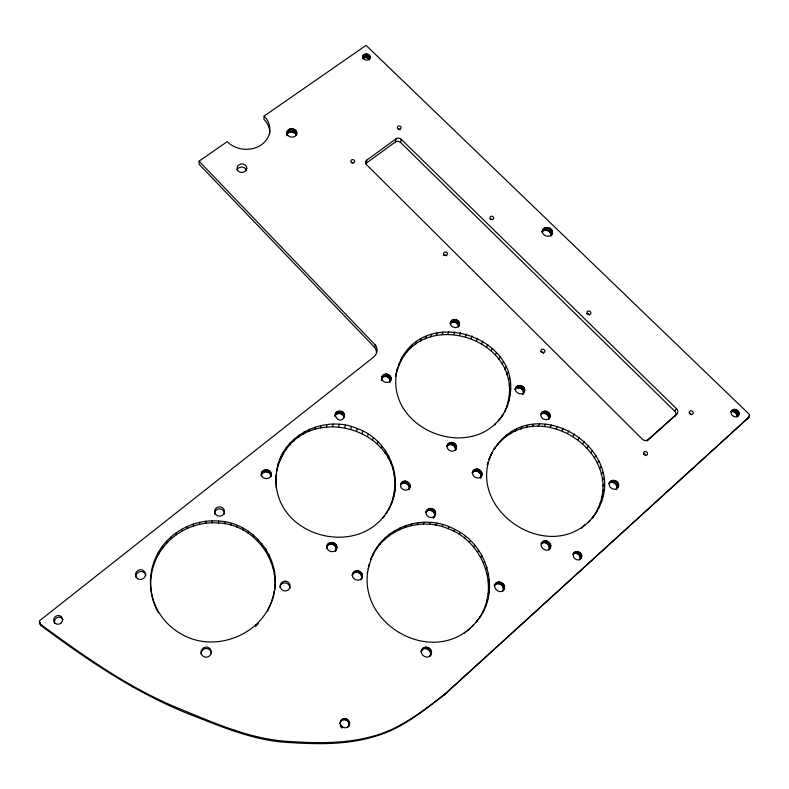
<?xml version="1.0" encoding="UTF-8"?>
<svg xmlns="http://www.w3.org/2000/svg" width="789" height="789" viewBox="0 0 789 789"><rect width="100%" height="100%" fill="white"/><g stroke="black" fill="none" stroke-linecap="round" stroke-linejoin="round"><path stroke-width="1.18" d="M270.627 604.354C286.624 568.415 257.382 524.429 218.612 522.999L218.622 521.065C192.93 518.738 166.647 533.542 155.936 557.123A62.42 60.497 -10 0 0 181.993 634.386C215.131 653.47 262.481 634.869 272.669 597.727C284.523 562.281 255.468 522.614 218.622 521.065M224.934 523.827L224.964 521.894M275.765 483.026L276.15 475.008L276.18 487.77M39.558 622.363L39.45 620.825L373.72 357.032A10.474 9.458 13.2 0 0 375.958 345.73L199.065 161.173L227.252 141.635A24.173 20.386 4.3 0 0 261.366 144.821A24.173 20.386 4.3 0 0 264.128 116.062L366.066 45.358L749.491 414.501L748.771 417.42L445.193 693.787C422.588 711.224 399.5 729.776 371.155 736.679C344.823 743.78 317.237 743.258 290.244 741.542C250.882 739.697 214.312 722.911 178.373 708.295C128.134 687.594 83.762 655.915 40.16 624.04L39.558 622.363L40.969 625.578C88.624 660.945 138.164 694.665 193.936 715.988C224.806 728.05 256.326 741.236 289.898 742.567C319.367 744.461 349.695 744.836 378.049 735.447C403.14 727.645 423.585 710.633 444.148 695.01L749.195 416.908M40.456 622.935L40.387 624.198M231.118 525.277L231.177 523.363M595.389 513.422C630.766 452.393 533.897 391.581 493.983 449.434C535.524 384.351 640.747 456.496 592.125 518.126L597.017 511.489M237.114 527.348L237.203 525.435M264.128 116.062L263.94 119.317A24.084 20.336 4.3 0 1 269.641 134.199M242.864 530.011L242.973 528.107M506.577 407.351C529.449 336.578 411.523 301.822 395.693 376.028C411.099 294.346 540.702 338.156 504.378 412.381L507.781 405.023M479.87 616.959C500.256 585.813 482.059 540.889 447.974 528.64C419.284 516.213 381.807 530.001 370.731 559.894C381.748 526.49 424.857 512.505 454.789 529.399C488.391 545.12 501.607 593.407 476.29 622.008L481.043 615.42M248.288 533.236L248.427 531.342M234.629 731.225L234.708 730.15M739.056 414.412C740.161 409.964 732.517 407.055 731.127 411.799C730.012 416.257 737.676 419.176 739.056 414.412L736.906 416.671C737.557 413.436 733.691 410.576 730.742 411.937L732.873 409.659M286.762 135.728L287.127 131.408C289.178 126.427 298.429 129.001 296.575 134.455C294.524 139.456 285.243 136.872 287.127 131.408M253.338 536.984L253.496 535.11M286.861 134.623L287.709 130.441M287.443 133.657L288.301 132.858L288.577 129.643M288.301 132.858L289.385 132.286L289.671 129.061M289.385 132.286L290.618 131.97L290.904 128.755M296.753 132.276L296.447 135.481L295.323 133.489L291.92 131.95L292.206 128.725M261.751 472.621L261.297 475.885C259.739 467.196 273.97 468.498 270.893 476.674L271.051 473.38M293.192 132.207L293.478 128.992M261.563 474.722L262.323 471.566M262.126 473.676L262.974 472.798L263.161 470.688M294.346 132.73L294.642 129.514M295.323 133.489L295.619 130.274M296.033 134.426L296.339 131.221M262.974 472.798L264.019 472.167L264.226 470.047M257.973 541.234L258.151 539.38M264.019 472.167L265.212 471.812L265.42 469.692M391.117 504.092C417.687 427.549 294.839 392.883 276.683 471.26C281.14 434.926 324.841 414.274 357.269 428.575C390.762 440.025 406.996 484.17 386.176 513.55M265.212 471.812L266.465 471.763L266.682 469.642M266.712 471.812L266.929 469.692M396.433 373.582C387.35 430.074 471.358 462.462 502.79 414.856L500.265 418.92M270.824 475.491L269.749 473.361L267.698 472.019L267.915 469.899M268.812 472.562L269.039 470.441M367.279 573.82L367.496 571.759M269.749 473.361L269.976 471.25M262.126 545.939L262.323 544.094M270.43 474.357L270.666 472.246M255.774 624.839L255.597 626.358L258.605 623.241M616.357 489.397C618.901 485.097 612.52 480.116 608.861 483.391M618.497 486.34C620.016 481.043 611.031 477.67 609.364 483.262C607.826 488.569 616.85 491.951 618.497 486.34L616.791 488.361M265.755 551.038L265.962 549.223M278.113 465.549L278.369 463.409M280.164 460.046L280.43 457.876M581.207 558.079L579.629 559.835C582.026 555.91 576.246 551.195 572.873 554.292C575.467 547.951 585.221 554.056 580.536 558.888C576.739 562.409 570.526 556.127 574.422 552.517M268.822 556.492L269.049 554.697M281.17 458.034L281.446 455.864M282.176 456.022L282.452 453.853M282.807 454.789L283.083 452.61M286.012 449.858L286.299 447.659M549.144 548.858C550.416 544.518 544.518 540.662 541.116 543.71C544.509 536.195 555.357 545.071 548.671 549.943L550.594 547.053M275.894 477.098L276.939 469.139M271.298 562.232L271.534 560.466M549.992 416.898C551.531 411.71 542.743 408.574 541.037 413.909C539.479 419.107 548.296 422.243 549.992 416.898L548.602 419.176C549.765 415.034 544.085 411.611 540.879 414.363L542.23 412.075M289.741 445.292L290.056 443.073M273.142 568.218L273.388 566.463M267.708 609.542L267.481 611.12L270.272 605.35M503.116 590.034C504.723 585.043 497.08 581.118 494.23 585.694C497.139 577.134 509.359 585.497 502.613 591.148L504.378 588.387M274.335 574.372L274.592 572.646M293.962 441.13L294.287 438.901M516.154 387.182C512.86 392.409 522.643 396.995 524.567 391.127C526.085 385.002 515.75 383.109 514.911 389.569L516.884 386.363M515.641 388.75C519.162 385.663 525.454 390.318 522.831 394.48L524.567 391.127M550.959 236.276L552.448 232.272C552.507 226.729 542.704 225.417 542.368 231.384C542.29 236.947 552.122 238.258 552.448 232.272M274.868 580.625L275.124 578.929M272.422 599.354L272.669 597.727M274.73 586.917L274.986 585.241M273.911 593.19L274.168 591.533M298.617 437.422L298.962 435.183M480.688 477.098C482.207 472.315 474.87 468.765 472.108 472.986C474.337 464.257 486.783 472.098 480.195 478.134L481.813 475.017M362.555 58.208C361.441 52.528 371.363 52.942 369.992 58.189C368.473 61.818 361.678 59.925 362.92 55.94M363.334 55.24L362.792 58.642L366.086 57.41L369.193 59.234L369.765 55.832M363.413 58.061L363.966 54.658M364.212 57.646L364.765 54.244M365.12 57.429L365.672 54.017M303.657 434.216L304.021 431.958M366.086 57.41L366.638 54.007M430.311 655.146C432.125 649.978 424.226 645.856 421.287 650.649C424.235 642.502 436.031 650.461 429.768 656.31L431.277 653.756M367.033 57.597L367.595 54.194M456.308 448.3C458.054 442.945 449.04 439.818 447.264 445.252C445.509 450.618 454.543 453.754 456.308 448.3L455.292 450.48L456.496 447.166M367.901 57.991L368.473 54.589M368.641 58.544L369.213 55.141M422.204 649.248C418.663 654.456 427.362 660.373 430.735 654.929M369.518 60.003L370.09 56.601M435.439 514.556C437.313 509.013 428.023 505.729 426.218 511.41C424.334 516.963 433.654 520.247 435.439 514.556L433.989 517.554C437.284 512.653 428.999 507.376 425.833 512.288L426.741 510.335M309.022 431.524L309.416 429.265M459.287 324.969C460.865 319.93 452.334 317.099 450.588 322.09C449 327.139 457.551 329.98 459.287 324.969L458.626 326.705M410.093 486.014L409.057 489.219C413.702 483.578 403.297 477.306 400.743 484.071C398.839 489.574 408.091 492.77 409.885 487.178M314.673 429.384L315.087 427.115M490.048 457.364L488.894 459.504L492.316 452.156C464.267 508.313 546.53 564.756 589.925 520.533L588.318 522.426L593.742 516.213M365.583 163.856A3.767 3.205 10.5 0 1 366.214 163.244L366.796 160.128L396.029 138.844A3.758 3.166 11.7 0 1 401.295 139.328L676.558 408.81A4.132 3.57 31.9 0 1 676.784 414.077L647.079 441.021M348.699 725.791C350.533 721.008 343.254 717.181 340.552 721.659C343.176 714.439 353.423 721.521 348.186 726.876L349.31 724.696M362.378 575.812L361.51 578.741C366.264 571.552 352.89 566.896 352.15 575.506L353.304 572.676M348.787 725.781C345.661 730.89 337.712 725.318 341.124 720.544M352.752 573.8C350.632 579.58 360.297 582.972 362.151 577.045M390.358 381.353C394.48 374.736 382.063 370.613 381.531 378.395M320.531 427.816L320.965 425.547M381.994 376.767C380.209 382.014 389.056 384.933 390.841 379.736M336.755 547.162L336.015 550.426C340.769 542.447 326.015 538.729 326.547 548.197L327.78 544.302M327.218 545.406C325.098 551.136 334.674 554.43 336.538 548.621M326.538 426.839L327.011 424.561M344.556 415.842C340.453 428.013 327.77 409.836 341.321 411.335C345.641 410.891 344.468 422.115 343.521 415.921C341.824 412.548 336.183 412.578 334.871 416.247L335.374 413.929M332.642 426.454L333.136 424.176M335.404 415.231L335.907 412.923M368.147 568.741L371.402 558.119M336.203 414.403L336.706 412.085M366.214 163.244L395.338 142.01L396.029 138.844M337.219 413.791L337.722 411.473M338.373 413.456L338.885 411.128M271.12 474.574C270.726 480.462 260.922 479.653 261.484 473.775M339.595 413.406L340.108 411.089M674.881 416.345A4.113 3.56 32 0 0 674.654 411.099L400.585 142.493L401.295 139.328M340.799 413.653L341.321 411.335M338.767 426.662L339.29 424.383M341.893 414.186L342.426 411.868M342.83 414.955L343.353 412.637M343.521 415.921L344.053 413.604M343.925 417.006L344.458 414.698M224.352 514.122L224.401 513.886A4.892 4.655 -3.1 0 0 219.973 508.856A4.892 4.655 -3.1 0 0 214.667 513.097L214.716 514.31M344.862 427.47L345.404 425.202M350.849 428.861L351.411 426.602M376.452 353.107A10.435 9.429 13.3 0 0 375.298 348.274L374.676 347.426L375.327 344.882M356.677 430.833L357.269 428.575M327.297 546.136L328.618 543.394M328.125 545.229L329.181 544.558L329.674 542.724M329.181 544.558L330.394 544.183L330.887 542.349M330.394 544.183L331.656 544.124L332.159 542.29M362.269 433.358L362.891 431.11M336.252 549.223L335.739 546.816L332.909 544.39L333.422 542.556M334.053 544.952L334.575 543.118M381.304 379.203L382.507 375.781M381.432 380.594L381.886 378.976M335.019 545.781L335.542 543.946M381.817 378.217L383.286 374.962M382.596 377.408L383.582 376.817L384.273 374.371M335.739 546.816L336.262 544.992M367.585 436.406L368.226 434.167M383.582 376.817L384.707 376.491L385.407 374.045M336.153 547.99L336.676 546.166M335.453 551.531L335.976 549.716M384.707 376.491L385.91 376.442L386.61 374.006M386.146 376.491L386.857 374.055M390.328 381.077L389.805 378.907L387.093 376.688L387.803 374.252M388.188 377.211L388.898 374.765M389.115 377.961L389.825 375.525M389.805 378.907L390.525 376.471M390.22 379.963L390.94 377.536M372.566 439.946L373.227 437.727M389.855 382.34L391.048 378.651M396.867 370.682L397.617 368.216M398.642 365.524L399.392 363.048M400.437 361.766L401.197 359.281M488.223 461.683L487.237 464.948L488.381 462.827M400.99 360.622L401.759 358.127M403.899 356.007L404.668 353.492M377.152 443.951L377.832 441.751M407.321 351.736L408.11 349.211M411.227 347.85L412.026 345.316M381.294 448.379L381.994 446.189M415.566 344.398L416.385 341.854M420.29 341.41L421.129 338.856M384.953 453.182L385.663 451.012M289.898 742.567L290.244 741.542M425.35 338.915L426.208 336.351M388.08 458.31L388.809 456.15M430.695 336.933L431.573 334.368M390.644 463.705L391.383 461.575M436.268 335.493L437.165 332.919M352.713 574.392L354.143 571.749M353.541 573.465L355.208 571.068M354.596 572.794L355.809 572.41L356.421 570.684M392.616 469.317L393.376 467.206M442.008 334.595L442.925 332.021M355.809 572.41L357.082 572.35L357.703 570.625M357.338 572.4L357.959 570.674M357.082 572.35L358.344 572.617L358.965 570.891M393.977 475.086L394.737 472.996M451.071 321.143L450.115 323.756L451.801 322.405L455.233 322.297L457.926 324.427L458.439 326.735L459.464 323.924M450.854 322.967L451.811 320.354M361.737 577.518L361.204 575.073L359.498 573.179L360.129 571.463M451.801 322.405L452.768 319.792M447.846 334.26L448.793 331.686M452.906 322.09L453.862 319.476M394.697 480.955L395.457 478.884M360.474 574.027L361.106 572.301M454.069 322.05L455.046 319.437M361.204 575.073L361.845 573.356M455.233 322.297L456.21 319.683M394.776 486.852L395.536 484.801M456.308 322.8L457.285 320.186M361.638 576.266L362.279 574.56M457.226 323.529L458.212 320.916M360.958 579.856L361.599 578.159M394.194 492.721L394.964 490.689M453.734 334.497L454.701 331.922M457.926 324.427L458.912 321.823M388.642 509.477L391.877 502.11M458.35 325.453L459.336 322.849M392.981 498.48L393.741 496.478M368.798 565.723L369.469 563.977C352.387 621.545 431.277 668.845 473.311 625.135L472.167 626.634L477.453 620.489M372.674 555.643L373.355 553.848M373.276 554.342L373.966 552.547M401.266 483.016L400.477 485.067C402.962 481.31 409.53 483.598 409.264 488.066M401.266 484.199L402.065 482.138M376.412 549.105L377.112 547.29M402.282 483.558L403.08 481.497M459.602 335.276L460.598 332.711M403.445 483.203L404.244 481.142M380.091 544.262L380.811 542.428M404.432 483.164L405.24 481.103M404.688 483.154L405.487 481.093M405.911 483.41L406.72 481.349M384.282 539.844L385.012 537.999M465.402 336.617L466.417 334.053M407.035 483.953L407.854 481.892M407.992 484.752L408.82 482.69M408.712 485.748L409.54 483.696M388.928 535.909L389.677 534.045M409.146 486.882L409.974 484.831M471.063 338.491L472.098 335.936M393.977 532.486L394.747 530.612M476.517 340.887L477.582 338.333M399.382 529.626L400.181 527.733M481.724 343.767L482.809 341.233M405.082 527.338L405.901 525.435M486.616 347.121L487.73 344.596M411.02 525.652L411.858 523.748M543.039 229.234L541.757 232.114C544.42 228.494 551.028 230.694 551.126 235.152M447.767 444.227L446.791 446.416C449.247 442.747 455.657 444.996 455.48 449.345M542.556 231.276L543.838 228.386M447.56 445.568L448.537 443.369M543.591 230.664L544.883 227.774M448.546 444.947L449.533 442.747M544.795 230.329L546.096 227.439M491.152 350.898L492.287 348.383M449.691 444.601L450.677 442.402M546.096 230.289L547.398 227.41M547.398 230.556L548.7 227.676M450.904 444.552L451.9 442.353M548.602 231.108L549.913 228.218M452.117 444.809L453.113 442.609M549.647 231.897L550.959 229.017M417.125 524.577L417.992 522.673M453.231 445.341L454.237 443.142M550.446 232.883L551.758 230.003M495.285 355.07L496.429 352.575M550.949 233.988L552.27 231.118M454.188 446.12L455.194 443.931M551.393 235.319L552.28 233.406M454.908 447.097L455.914 444.907M455.352 448.191L456.358 446.012M455.45 449.119L456.466 446.939M426.622 511.4L427.53 509.447M427.638 510.749L428.555 508.797M498.954 359.587L500.118 357.101M428.812 510.384L429.729 508.432M423.338 524.143L424.235 522.229M430.054 510.335L430.972 508.372M431.287 510.591L432.214 508.639M473.203 470.895C470.027 475.737 478.223 480.856 481.329 476.063M502.129 364.41L503.303 361.944M432.421 511.144L433.358 509.191M433.398 511.953L434.335 510M434.128 512.968L435.064 511.016M429.591 524.33L430.518 522.426M434.571 514.112L435.518 512.169M504.773 369.489L505.956 367.033M433.2 518.452L434.137 516.519M434.66 515.552L435.646 513.373M506.854 374.765L508.047 372.329M508.343 380.18L509.556 377.763M435.824 525.149L436.781 523.255M509.23 385.683L510.444 383.286M509.507 391.206L510.72 388.829M340.601 721.639L339.812 723.927L340.384 722.823M341.331 720.751L341.903 719.637M441.978 526.598L442.954 524.695M509.152 396.699L510.365 394.342M494.811 424.886L495.591 423.377M342.318 720.091L342.89 718.976M508.165 402.104L509.388 399.767M498.658 420.823L499.447 419.304M343.442 719.716L344.024 718.592M472.877 472.118L473.972 470.027M516.598 388.158L517.84 385.772M340.286 726.284L340.858 725.199M473.864 471.497L474.958 469.396M517.702 387.833L518.955 385.446M218.612 522.999C193.029 520.681 166.864 535.435 156.212 558.918A62.144 60.26 -10.3 0 0 158.49 612.875M518.649 387.793L519.902 385.407M475.008 471.141L476.112 469.041M518.886 387.784L520.148 385.397M344.625 719.637L345.217 718.523M476.231 471.092L477.335 468.991M520.069 388.03L521.332 385.643M340.956 727.3L341.538 726.215M476.477 471.141L477.582 469.041M521.174 388.553L522.436 386.166M477.444 471.339L478.558 469.248M345.789 719.884L346.391 718.769M522.121 389.302L523.383 386.926M447.974 528.64L448.98 526.756M341.864 728.109L342.446 727.024M478.578 471.881L479.692 469.79M522.841 390.239L524.113 387.863M479.534 472.67L480.659 470.579M523.294 391.305L524.567 388.928M346.864 720.426L347.466 719.312M523.452 392.409L524.724 390.042M480.274 473.656L481.398 471.575M490.61 455.539L491.774 453.379M480.728 474.781L481.852 472.69M497.346 444.917L498.53 442.728M480.866 475.945L482 473.873M347.762 721.235L348.373 720.12M501.212 440.804L502.415 438.595M348.432 722.241L349.044 721.136M453.754 531.273L454.789 529.399M505.532 437.145L506.755 434.926M348.827 723.395L349.438 722.29M510.266 433.96L511.499 431.741M348.916 724.598L349.527 723.503M515.345 431.307L516.608 429.068M459.267 534.469L460.322 532.605M520.74 429.186L522.022 426.948M491.152 454.316L495.157 447.264M526.371 427.638L527.673 425.389M501.597 417.144L505.581 410.073M464.455 538.187L465.53 536.333M532.2 426.671L533.522 424.423M346.45 742.252L347.052 741.236M541.826 413.761L543.187 411.473M542.94 413.436L544.302 411.138M544.124 413.387L545.495 411.089M545.317 413.633L546.698 411.335M538.137 426.287L539.489 424.038M469.238 542.388L470.343 540.554M389.381 507.514C363.108 559.243 276.732 538.897 276.012 480.945M546.432 414.156L547.813 411.868M547.388 414.915L548.769 412.627M548.118 415.872L549.509 413.584M548.592 416.947L549.972 414.659M548.72 418.298L550.14 415.793M237.065 169.763L238.525 167.988L240.842 167.1A4.961 4.241 3.9 0 1 246.592 170.631M544.154 426.494L545.524 424.245M548.602 419.413L549.529 417.904M473.597 547.043L474.722 545.229M550.16 427.293L551.56 425.054M477.463 552.093L478.607 550.298M556.097 428.674L557.527 426.435M561.926 430.626L563.376 428.388M480.807 557.488L481.961 555.712M420.744 651.813L421.671 650.412M422.115 649.682L423.032 648.272M423.17 648.972L424.097 647.562M424.383 648.568L425.32 647.158M567.557 433.122L569.037 430.893M425.685 648.499L426.622 647.088M483.578 563.178L484.752 561.423M426.967 648.775L427.914 647.355M428.151 649.357L429.108 647.947M572.952 436.13L574.451 433.92M429.167 650.235L430.123 648.824M485.758 569.096L486.941 567.37M429.926 651.319L430.883 649.919M430.39 652.562L431.346 651.172M578.041 439.641L579.56 437.441M430.488 653.608L431.455 652.207M430.518 653.864L431.484 652.473M487.306 575.181L488.499 573.475M582.775 443.605L584.314 441.416M488.213 581.375L489.417 579.698M587.105 447.974L588.663 445.805M488.46 587.608L489.663 585.951M590.971 452.728L592.559 450.568M488.046 593.811L489.249 592.174M496.034 584.087L497.267 582.42M497.208 583.702L498.451 582.035M498.214 583.653L499.457 581.986M498.47 583.643L499.713 581.976M486.971 599.906L488.164 598.299M499.723 583.909L500.976 582.243M594.354 457.798L595.951 455.657M500.897 584.481L502.149 582.815M485.235 605.844L486.428 604.266M501.893 585.32L503.155 583.653M468.656 629.306L467.532 630.786L470.619 628.014M482.858 611.554L484.042 609.986M502.662 586.365L503.924 584.708M597.204 463.133L598.812 461.023M503.135 587.558L504.398 585.902M382.655 518.383L384.835 515.523M503.293 588.811L504.556 587.154M399.599 726.225L400.437 725.14M599.482 468.686L601.1 466.585M542.102 543.059L543.522 541.234M543.256 542.684L544.686 540.859M544.499 542.625L545.929 540.8M545.741 542.891L547.171 541.067M601.159 474.386L602.796 472.315M546.895 543.443L548.335 541.619M547.891 544.262L549.331 542.447M548.651 545.288L550.101 543.473M549.134 546.452L550.584 544.637M602.234 480.185L603.871 478.134M549.272 547.418L550.722 545.613M549.312 547.665L550.752 545.86M602.668 486.014L604.315 483.982M608.694 483.578L610.528 481.349M609.818 482.76L611.485 480.718M602.471 491.813L604.118 489.811M610.933 482.414L612.609 480.373M611.899 482.365L613.576 480.323M612.136 482.355L613.822 480.314M613.349 482.612L615.045 480.57M601.632 497.514L603.289 495.531M614.493 483.154L616.189 481.112M674.654 411.099L676.558 408.81M615.479 483.943L617.176 481.901M600.163 503.057L601.81 501.094M616.239 484.929L617.945 482.898M550.12 548.148C546.56 553.77 537.595 546.442 542.526 541.895M616.742 486.044L618.438 484.012M598.072 508.382L599.719 506.439M746.572 419.669L749.461 416.286M503.875 589.511C500.196 595.31 491.133 587.726 496.242 583.101M585.606 524.409L581.168 528.314M616.929 487.217L618.635 485.186M616.919 488.726L618.063 487.385M616.199 489.594L617.333 488.253M444.148 695.01L445.193 693.787M573.741 553.7L575.299 551.925M574.767 553.365L576.325 551.59M575.871 553.316L577.43 551.531M576.966 553.543L578.544 551.767M578.002 554.036L579.58 552.261M578.889 554.766L580.467 552.99M579.58 555.683L581.158 553.908M580.014 556.718L581.601 554.943M580.171 557.803L581.759 556.038M580.043 558.868L581.621 557.103M731.689 411.641L733.829 409.363M732.725 411.602L734.865 409.323M733.77 411.819L735.92 409.54M734.766 412.272L736.916 409.994M735.634 412.943L737.784 410.665M736.324 413.771L738.474 411.503M736.778 414.718L738.938 412.45M736.975 415.704L739.135 413.446M737.271 416.799L738.711 415.3M748.08 417.105L749.55 415.606M676.784 414.077L647.986 439.641A4.162 3.639 32.4 0 1 642.295 439.157L366.54 164.684A3.787 3.215 10.5 0 1 366.796 160.128M464.149 633.212L465.845 631.999M290.618 131.97L291.92 131.95M385.91 376.442L387.093 376.688M266.465 471.763L267.698 472.019M331.656 544.124L332.909 544.39M358.344 572.617L359.498 573.179M374.676 347.426L199.144 164.319L199.065 161.173M39.578 622.018L40.387 623.566M39.558 622.196L40.377 623.734M39.588 622.787L40.969 625.578M131.812 685.503L132.217 686.785M54.707 623.28L54.421 622.205A4.537 4.27 -32.2 0 1 62.972 619.543M158.204 552.803L158.471 554.618M158.914 551.481L159.171 553.306M162.465 546.175L162.712 548.02M166.558 541.264L166.775 543.118M171.134 536.786L171.341 538.66M176.154 532.792L176.332 534.686M181.549 529.33L181.717 531.234M187.279 526.421L187.417 528.334M193.275 524.103L193.384 526.026M199.479 522.397L199.558 524.32M211.294 653.627L211.225 651.162A5.148 5.05 -30.2 0 0 201.373 650.392L201.077 651.694A5.148 5.05 -30.2 0 0 205.692 657.158A5.148 5.05 -30.2 0 0 211.274 652.483A5.128 5.03 -30.8 0 0 201.451 651.813L201.156 653.105A5.128 5.03 -30.8 0 0 201.195 654.416M205.811 521.312L205.86 523.245M212.211 520.868L212.231 522.801M135.945 577.193A5.05 4.823 -20.7 0 1 141.478 571.502L142.74 571.769A5.05 4.823 -20.7 0 1 145.876 575.457M279.898 587.351A4.971 4.842 10.7 0 1 283.912 582.982L285.204 582.913A4.971 4.842 10.7 0 1 289.8 588.13M443.26 255.251A1.943 1.686 16 0 1 446.268 255.873M490.294 219.164A1.913 1.637 17.4 0 1 492.099 219.796M643.666 453.655A2.091 1.834 33.4 0 1 645.737 455.726M397.962 129.179A1.864 1.558 11.5 0 1 400.082 129.958M689.28 413.081A2.061 1.775 32.5 0 1 691.213 414.669M351.312 162.879A1.884 1.608 9.7 0 1 353.196 162.978M586.513 313.756A1.982 1.706 24.7 0 1 589.334 315.146M541.047 351.697A2.002 1.765 24.3 0 1 543.453 353.176M395.338 142.01A3.738 3.156 11.7 0 1 400.585 142.493M224.431 511.913L224.155 513.106A4.912 4.675 -3 0 1 214.707 512.347L214.657 511.124A4.912 4.675 -3 0 1 219.983 506.873A4.912 4.675 -3 0 1 224.431 511.913M246.77 168.619L245.024 171.489L242.696 172.387A4.981 4.251 4 0 1 236.917 168.836L237.736 165.67L240.941 163.974A4.981 4.251 4 0 1 246.71 167.515L246.77 168.619M60.842 623.182L59.816 623.803A4.556 4.29 -32 0 1 53.968 621.732L53.672 620.647A4.556 4.29 -32 0 1 59.856 615.755A4.556 4.29 -32 0 1 60.842 623.182M285.51 581.227L284.208 581.286A4.99 4.862 10.7 0 0 283.517 590.665L284.79 590.931A4.99 4.862 10.7 0 0 290.125 586.474A4.99 4.862 10.7 0 0 285.51 581.227M141.32 579.392L139.998 579.461A5.069 4.842 -20.5 0 1 135.55 574.205A5.069 4.842 -20.5 0 1 141.132 569.747L142.405 570.013A5.069 4.842 -20.5 0 1 141.32 579.392M444.089 254.837A1.943 1.686 15.9 0 0 447.333 254.354A1.943 1.686 15.9 0 0 445.035 252.066A1.943 1.686 15.9 0 0 444.089 254.837M490.383 218.898A1.923 1.637 17.4 0 0 493.598 218.523A1.923 1.637 17.4 0 0 491.369 216.225A1.923 1.637 17.4 0 0 490.383 218.898M643.597 453.764A2.091 1.834 33.4 0 0 647.01 454.898A2.091 1.834 33.4 0 0 645.994 451.624A2.091 1.834 33.4 0 0 643.597 453.764M397.972 128.597A1.864 1.568 11.5 0 0 401.039 127.956A1.864 1.568 11.5 0 0 398.662 125.974A1.864 1.568 11.5 0 0 397.972 128.597M351.44 162.287A1.894 1.608 9.7 0 0 354.596 161.715A1.894 1.608 9.7 0 0 352.298 159.625A1.894 1.608 9.7 0 0 351.44 162.287M689.566 413.397A2.071 1.775 32.5 0 0 693.008 413.781A2.071 1.775 32.5 0 0 691.243 410.803A2.071 1.775 32.5 0 0 689.566 413.397M587.263 313.44A1.982 1.716 24.6 0 0 590.626 313.825A1.982 1.716 24.6 0 0 588.979 311.014A1.982 1.716 24.6 0 0 587.263 313.44M541.185 351.736A2.012 1.765 24.2 0 0 544.607 352.022A2.012 1.765 24.2 0 0 542.891 349.172A2.012 1.765 24.2 0 0 541.185 351.736"/></g></svg>
